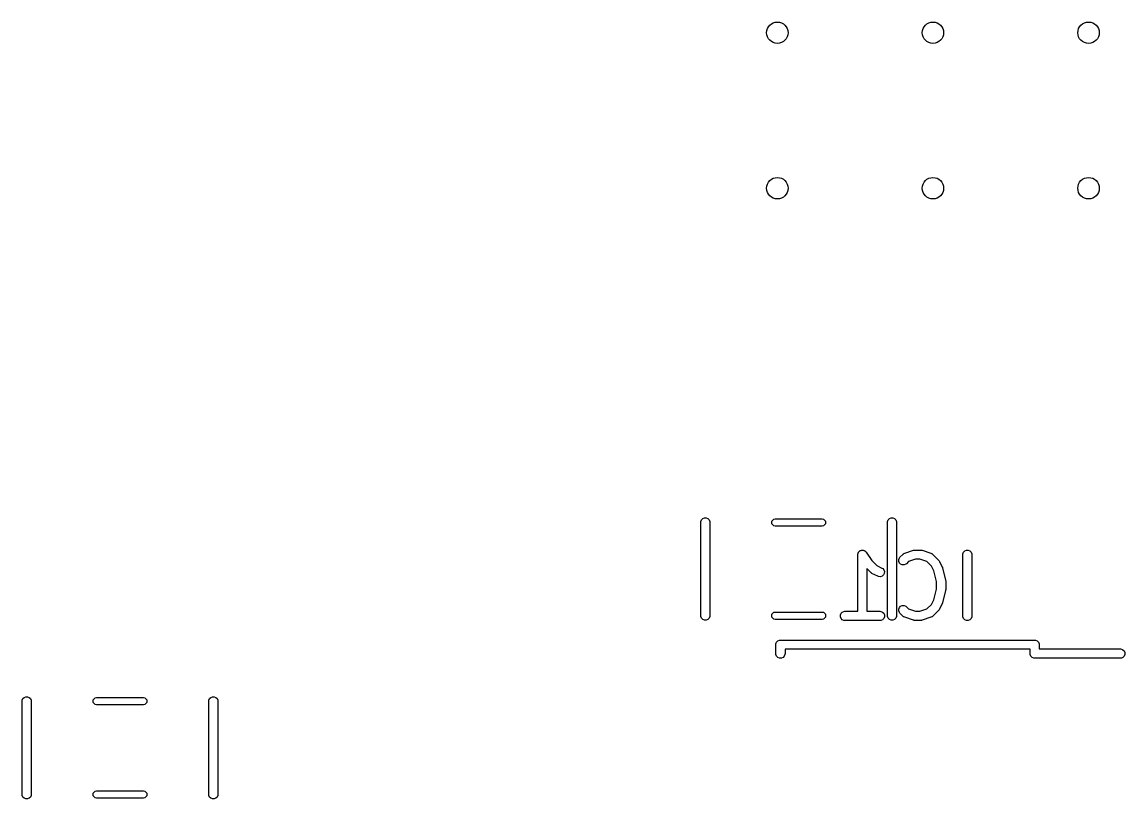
# Model space of a CAD drawing. Extents: x -2.1 to 1.78, y 0.53 to 2.72.
# Drawn here: x -0.115 to 0.593, y 2.222 to 2.722 of the extents above; entities that cross this region are included whole.
import ezdxf

# ---------------------------------------------------------------- set-up
doc = ezdxf.new("R2010")
doc.units = 0
doc.header["$MEASUREMENT"] = 0
doc.layers.add('BLACK', color=7, linetype='CONTINUOUS')

msp = doc.modelspace()

# ---------------------------------------------------------------- linework, layer by layer
at = {"layer": 'BLACK', "linetype": 'CONTINUOUS'}
for p, q in [((0.32075, 2.4), (0.3208, 2.40058)), ((0.32075, 2.34), (0.32075, 2.4)), ((0.3208, 2.40058), (0.32125, 2.40164)), ((0.32125, 2.40164), (0.32206, 2.40246)), ((0.32206, 2.40246), (0.32312, 2.4029)), ((0.32312, 2.4029), (0.32428, 2.4029)), ((0.32428, 2.4029), (0.32534, 2.40246)), ((0.32534, 2.40246), (0.32616, 2.40164)), ((0.32616, 2.40164), (0.3266, 2.40058)), ((0.3266, 2.40058), (0.32665, 2.4)), ((0.32665, 2.4), (0.32665, 2.34)), ((0.36652, 2.4009), (0.3678, 2.40218)), ((0.36652, 2.3991), (0.36652, 2.4009)), ((0.3678, 2.39782), (0.36652, 2.3991)), ((0.3678, 2.40218), (0.3687, 2.40236)), ((0.3687, 2.39764), (0.3678, 2.39782)), ((0.3687, 2.40236), (0.3987, 2.40236)), ((0.3987, 2.39764), (0.3687, 2.39764)), ((0.3987, 2.40236), (0.3996, 2.40218)), ((0.3996, 2.39782), (0.3987, 2.39764)), ((0.3996, 2.40218), (0.40088, 2.4009)), ((0.40088, 2.3991), (0.3996, 2.39782)), ((0.40088, 2.4009), (0.40088, 2.3991)), ((0.44075, 2.4), (0.4408, 2.40058)), ((0.44075, 2.34), (0.44075, 2.4)), ((0.4408, 2.40058), (0.44125, 2.40164)), ((0.44125, 2.40164), (0.44206, 2.40246)), ((0.44206, 2.40246), (0.44312, 2.4029)), ((0.44312, 2.4029), (0.44428, 2.4029)), ((0.44428, 2.4029), (0.44534, 2.40246)), ((0.44534, 2.40246), (0.44616, 2.40164)), ((0.44616, 2.40164), (0.4466, 2.40058)), ((0.4466, 2.40058), (0.44665, 2.4)), ((0.44665, 2.4), (0.44665, 2.34)), ((0.423, 2.38171), (0.42327, 2.38183)), ((0.42327, 2.38183), (0.42351, 2.38199)), ((0.42351, 2.38199), (0.4238, 2.38204)), ((0.4238, 2.38204), (0.42407, 2.38216)), ((0.42407, 2.38216), (0.42436, 2.38216)), ((0.42436, 2.38216), (0.42464, 2.38221)), ((0.42464, 2.38221), (0.42493, 2.38216)), ((0.42493, 2.38216), (0.42522, 2.38216)), ((0.42522, 2.38216), (0.42549, 2.38204)), ((0.42549, 2.38204), (0.42577, 2.38199)), ((0.42577, 2.38199), (0.42602, 2.38182)), ((0.42602, 2.38182), (0.42628, 2.38171)), ((0.45183, 2.38019), (0.45745, 2.38206)), ((0.45745, 2.38206), (0.45774, 2.38213)), ((0.45774, 2.38213), (0.45781, 2.38216)), ((0.45781, 2.38216), (0.45792, 2.38217)), ((0.45792, 2.38217), (0.45802, 2.38219)), ((0.45802, 2.38219), (0.4581, 2.38218)), ((0.4581, 2.38218), (0.45839, 2.38221)), ((0.45839, 2.38221), (0.46214, 2.38221)), ((0.46214, 2.38221), (0.46243, 2.38218)), ((0.46243, 2.38218), (0.46251, 2.38219)), ((0.46251, 2.38219), (0.46261, 2.38217)), ((0.46261, 2.38217), (0.46271, 2.38216)), ((0.46271, 2.38216), (0.46279, 2.38213)), ((0.46279, 2.38213), (0.46307, 2.38206)), ((0.46307, 2.38206), (0.4687, 2.38019)), ((0.49049, 2.38171), (0.49156, 2.38216)), ((0.49156, 2.38216), (0.49271, 2.38216)), ((0.49271, 2.38216), (0.49377, 2.38171)), ((0.42169, 2.37927), (0.42175, 2.37984)), ((0.42169, 2.37926), (0.42169, 2.37927)), ((0.42169, 2.34284), (0.42169, 2.37926)), ((0.42169, 2.37926), (0.42169, 2.37926)), ((0.42169, 2.37926), (0.42169, 2.37926)), ((0.42175, 2.37984), (0.42186, 2.38011)), ((0.42186, 2.38011), (0.42192, 2.38039)), ((0.42192, 2.38039), (0.42208, 2.38063)), ((0.42208, 2.38063), (0.42219, 2.3809)), ((0.42219, 2.3809), (0.42239, 2.38111)), ((0.42239, 2.38111), (0.42256, 2.38135)), ((0.42256, 2.38135), (0.4228, 2.38151)), ((0.4228, 2.38151), (0.423, 2.38171)), ((0.42628, 2.38171), (0.42649, 2.38151)), ((0.42649, 2.38151), (0.42673, 2.38134)), ((0.42673, 2.38134), (0.42709, 2.3809)), ((0.42709, 2.3809), (0.4271, 2.3809)), ((0.4271, 2.3809), (0.4271, 2.3809)), ((0.4271, 2.3809), (0.4271, 2.3809)), ((0.4271, 2.3809), (0.43069, 2.37552)), ((0.43069, 2.37552), (0.43389, 2.37231)), ((0.44799, 2.37609), (0.44843, 2.37715)), ((0.44799, 2.37493), (0.44799, 2.37609)), ((0.44843, 2.37387), (0.44799, 2.37493)), ((0.44843, 2.37715), (0.4488, 2.3776)), ((0.4488, 2.3776), (0.45068, 2.37947)), ((0.45068, 2.37947), (0.45112, 2.37984)), ((0.45112, 2.37984), (0.45122, 2.37988)), ((0.45122, 2.37988), (0.4513, 2.37995)), ((0.4513, 2.37995), (0.45183, 2.38019)), ((0.45436, 2.3748), (0.45298, 2.37342)), ((0.45887, 2.37631), (0.45436, 2.3748)), ((0.46166, 2.37631), (0.45887, 2.37631)), ((0.46617, 2.3748), (0.46166, 2.37631)), ((0.46908, 2.37189), (0.46617, 2.3748)), ((0.4687, 2.38019), (0.46922, 2.37995)), ((0.46922, 2.37995), (0.4693, 2.37988)), ((0.4693, 2.37988), (0.4694, 2.37984)), ((0.4694, 2.37984), (0.46985, 2.37947)), ((0.46985, 2.37947), (0.4736, 2.37572)), ((0.4736, 2.37572), (0.47378, 2.3755)), ((0.47378, 2.3755), (0.47384, 2.37545)), ((0.47384, 2.37545), (0.4739, 2.37536)), ((0.4739, 2.37536), (0.47397, 2.37528)), ((0.47397, 2.37528), (0.474, 2.3752)), ((0.474, 2.3752), (0.47415, 2.37496)), ((0.47415, 2.37496), (0.47603, 2.37121)), ((0.48918, 2.37926), (0.48924, 2.37984)), ((0.48918, 2.33989), (0.48918, 2.37926)), ((0.48924, 2.37984), (0.48968, 2.3809)), ((0.48968, 2.3809), (0.49049, 2.38171)), ((0.49377, 2.38171), (0.49459, 2.3809)), ((0.49459, 2.3809), (0.49503, 2.37984)), ((0.49503, 2.37984), (0.49509, 2.37926)), ((0.49509, 2.37926), (0.49509, 2.33989)), ((0.43005, 2.3678), (0.42759, 2.37026)), ((0.42759, 2.37026), (0.42759, 2.34284)), ((0.43028, 2.36761), (0.43005, 2.3678)), ((0.43033, 2.36755), (0.43028, 2.36761)), ((0.43389, 2.37231), (0.43721, 2.37065)), ((0.43721, 2.37065), (0.4377, 2.37034)), ((0.4377, 2.37034), (0.43846, 2.36947)), ((0.43846, 2.36947), (0.43882, 2.36838)), ((0.43882, 2.36838), (0.43874, 2.36723)), ((0.44925, 2.37305), (0.44843, 2.37387)), ((0.45031, 2.37261), (0.44925, 2.37305)), ((0.45146, 2.37261), (0.45031, 2.37261)), ((0.45253, 2.37305), (0.45146, 2.37261)), ((0.45298, 2.37342), (0.45253, 2.37305)), ((0.4706, 2.36885), (0.46908, 2.37189)), ((0.47231, 2.36202), (0.4706, 2.36885)), ((0.47603, 2.37121), (0.47604, 2.37116)), ((0.47604, 2.37116), (0.47606, 2.37115)), ((0.47606, 2.37115), (0.47614, 2.37091)), ((0.47614, 2.37091), (0.47623, 2.37067)), ((0.47623, 2.37067), (0.47624, 2.37064)), ((0.47624, 2.37064), (0.47625, 2.3706)), ((0.47625, 2.3706), (0.47813, 2.3631)), ((0.43042, 2.3675), (0.43033, 2.36755)), ((0.4305, 2.36743), (0.43042, 2.3675)), ((0.43057, 2.3674), (0.4305, 2.36743)), ((0.43082, 2.36724), (0.43057, 2.3674)), ((0.43457, 2.36537), (0.43082, 2.36724)), ((0.43511, 2.36516), (0.43457, 2.36537)), ((0.43626, 2.36508), (0.43511, 2.36516)), ((0.43735, 2.36545), (0.43626, 2.36508)), ((0.43822, 2.3662), (0.43735, 2.36545)), ((0.43874, 2.36723), (0.43822, 2.3662)), ((0.47231, 2.35713), (0.47231, 2.36202)), ((0.47813, 2.3631), (0.47814, 2.363)), ((0.47814, 2.363), (0.47816, 2.36296)), ((0.47816, 2.36296), (0.47818, 2.36275)), ((0.47818, 2.36275), (0.47821, 2.36253)), ((0.47821, 2.36253), (0.4782, 2.36249)), ((0.4782, 2.36249), (0.47821, 2.36239)), ((0.47821, 2.36239), (0.47821, 2.35676)), ((0.4706, 2.35029), (0.47231, 2.35713)), ((0.47813, 2.35605), (0.47625, 2.34855)), ((0.47814, 2.35615), (0.47813, 2.35605)), ((0.47816, 2.35619), (0.47814, 2.35615)), ((0.47818, 2.3564), (0.47816, 2.35619)), ((0.47821, 2.35662), (0.47818, 2.3564)), ((0.47821, 2.35676), (0.4782, 2.35666)), ((0.4782, 2.35666), (0.47821, 2.35662)), ((0.44925, 2.34609), (0.45031, 2.34653)), ((0.45031, 2.34653), (0.45146, 2.34653)), ((0.45146, 2.34653), (0.45253, 2.34609)), ((0.46617, 2.34434), (0.46908, 2.34726)), ((0.46908, 2.34726), (0.4706, 2.35029)), ((0.47603, 2.34794), (0.47415, 2.34419)), ((0.47604, 2.34798), (0.47603, 2.34794)), ((0.47606, 2.348), (0.47604, 2.34798)), ((0.47614, 2.34824), (0.47606, 2.348)), ((0.47623, 2.34848), (0.47614, 2.34824)), ((0.47624, 2.3485), (0.47623, 2.34848)), ((0.47625, 2.34855), (0.47624, 2.3485)), ((0.3208, 2.33942), (0.32075, 2.34)), ((0.32125, 2.33836), (0.3208, 2.33942)), ((0.3266, 2.33942), (0.32616, 2.33836)), ((0.32665, 2.34), (0.3266, 2.33942)), ((0.36652, 2.3409), (0.3678, 2.34218)), ((0.36652, 2.3391), (0.36652, 2.3409)), ((0.3678, 2.34218), (0.3687, 2.34236)), ((0.3687, 2.34236), (0.3987, 2.34236)), ((0.3987, 2.34236), (0.3996, 2.34218)), ((0.3996, 2.34218), (0.40088, 2.3409)), ((0.40088, 2.3409), (0.40088, 2.3391)), ((0.4105, 2.34047), (0.41094, 2.34153)), ((0.4105, 2.33931), (0.4105, 2.34047)), ((0.41094, 2.33825), (0.4105, 2.33931)), ((0.41094, 2.34153), (0.41175, 2.34234)), ((0.41175, 2.34234), (0.41282, 2.34279)), ((0.41282, 2.34279), (0.41339, 2.34284)), ((0.41339, 2.34284), (0.42169, 2.34284)), ((0.42759, 2.34284), (0.43589, 2.34284)), ((0.43589, 2.34284), (0.43647, 2.34279)), ((0.43647, 2.34279), (0.43753, 2.34234)), ((0.43753, 2.34234), (0.43835, 2.34153)), ((0.43835, 2.34153), (0.43879, 2.34047)), ((0.43879, 2.33931), (0.43835, 2.33825)), ((0.43879, 2.34047), (0.43879, 2.33931)), ((0.4408, 2.33942), (0.44075, 2.34)), ((0.44125, 2.33836), (0.4408, 2.33942)), ((0.4466, 2.33942), (0.44616, 2.33836)), ((0.44665, 2.34), (0.4466, 2.33942)), ((0.44799, 2.34421), (0.44843, 2.34528)), ((0.44799, 2.34306), (0.44799, 2.34421)), ((0.44843, 2.342), (0.44799, 2.34306)), ((0.44843, 2.34528), (0.44925, 2.34609)), ((0.4488, 2.34155), (0.44843, 2.342)), ((0.45068, 2.33968), (0.4488, 2.34155)), ((0.45112, 2.33931), (0.45068, 2.33968)), ((0.45122, 2.33927), (0.45112, 2.33931)), ((0.4513, 2.3392), (0.45122, 2.33927)), ((0.45253, 2.34609), (0.45298, 2.34573)), ((0.45298, 2.34573), (0.45436, 2.34434)), ((0.45436, 2.34434), (0.45887, 2.34284)), ((0.45887, 2.34284), (0.46166, 2.34284)), ((0.46166, 2.34284), (0.46617, 2.34434)), ((0.4693, 2.33927), (0.46922, 2.3392)), ((0.4694, 2.33931), (0.4693, 2.33927)), ((0.46985, 2.33968), (0.4694, 2.33931)), ((0.4736, 2.34343), (0.46985, 2.33968)), ((0.47378, 2.34365), (0.4736, 2.34343)), ((0.47384, 2.3437), (0.47378, 2.34365)), ((0.4739, 2.34379), (0.47384, 2.3437)), ((0.47397, 2.34387), (0.4739, 2.34379)), ((0.474, 2.34394), (0.47397, 2.34387)), ((0.47415, 2.34419), (0.474, 2.34394)), ((0.48924, 2.33931), (0.48918, 2.33989)), ((0.48968, 2.33825), (0.48924, 2.33931)), ((0.49503, 2.33931), (0.49459, 2.33825)), ((0.49509, 2.33989), (0.49503, 2.33931)), ((0.32206, 2.33754), (0.32125, 2.33836)), ((0.32312, 2.3371), (0.32206, 2.33754)), ((0.32428, 2.3371), (0.32312, 2.3371)), ((0.32534, 2.33754), (0.32428, 2.3371)), ((0.32616, 2.33836), (0.32534, 2.33754)), ((0.3678, 2.33782), (0.36652, 2.3391)), ((0.3687, 2.33764), (0.3678, 2.33782)), ((0.3987, 2.33764), (0.3687, 2.33764)), ((0.3996, 2.33782), (0.3987, 2.33764)), ((0.40088, 2.3391), (0.3996, 2.33782)), ((0.41175, 2.33743), (0.41094, 2.33825)), ((0.41282, 2.33699), (0.41175, 2.33743)), ((0.41339, 2.33694), (0.41282, 2.33699)), ((0.43589, 2.33694), (0.41339, 2.33694)), ((0.43647, 2.33699), (0.43589, 2.33694)), ((0.43753, 2.33743), (0.43647, 2.33699)), ((0.43835, 2.33825), (0.43753, 2.33743)), ((0.44206, 2.33754), (0.44125, 2.33836)), ((0.44312, 2.3371), (0.44206, 2.33754)), ((0.44428, 2.3371), (0.44312, 2.3371)), ((0.44534, 2.33754), (0.44428, 2.3371)), ((0.44616, 2.33836), (0.44534, 2.33754)), ((0.45183, 2.33896), (0.4513, 2.3392)), ((0.45745, 2.33709), (0.45183, 2.33896)), ((0.45774, 2.33702), (0.45745, 2.33709)), ((0.45781, 2.33699), (0.45774, 2.33702)), ((0.45792, 2.33698), (0.45781, 2.33699)), ((0.45802, 2.33696), (0.45792, 2.33698)), ((0.4581, 2.33696), (0.45802, 2.33696)), ((0.45839, 2.33694), (0.4581, 2.33696)), ((0.46214, 2.33694), (0.45839, 2.33694)), ((0.46243, 2.33696), (0.46214, 2.33694)), ((0.46251, 2.33696), (0.46243, 2.33696)), ((0.46261, 2.33698), (0.46251, 2.33696)), ((0.46271, 2.33699), (0.46261, 2.33698)), ((0.46279, 2.33702), (0.46271, 2.33699)), ((0.46307, 2.33709), (0.46279, 2.33702)), ((0.4687, 2.33896), (0.46307, 2.33709)), ((0.46922, 2.3392), (0.4687, 2.33896)), ((0.49049, 2.33743), (0.48968, 2.33825)), ((0.49156, 2.33699), (0.49049, 2.33743)), ((0.49271, 2.33699), (0.49156, 2.33699)), ((0.49377, 2.33743), (0.49271, 2.33699)), ((0.49459, 2.33825), (0.49377, 2.33743)), ((0.36906, 2.32138), (0.36911, 2.32195)), ((0.36906, 2.31567), (0.36906, 2.32138)), ((0.36911, 2.32195), (0.36955, 2.32302)), ((0.36955, 2.32302), (0.37037, 2.32383)), ((0.37037, 2.32383), (0.37143, 2.32427)), ((0.37143, 2.32427), (0.37201, 2.32433)), ((0.37201, 2.32433), (0.53539, 2.32433)), ((0.53244, 2.31843), (0.37496, 2.31843)), ((0.37496, 2.31843), (0.37496, 2.31567)), ((0.53244, 2.31567), (0.53244, 2.31843)), ((0.53539, 2.32433), (0.53597, 2.32427)), ((0.53597, 2.32427), (0.53703, 2.32383)), ((0.53703, 2.32383), (0.53785, 2.32302)), ((0.53785, 2.32302), (0.53829, 2.32195)), ((0.53829, 2.32195), (0.53835, 2.32138)), ((0.53835, 2.32138), (0.53835, 2.31862)), ((0.53835, 2.31862), (0.59051, 2.31862)), ((0.59051, 2.31862), (0.59109, 2.31857)), ((0.59109, 2.31857), (0.59215, 2.31812)), ((0.59215, 2.31812), (0.59297, 2.31731)), ((0.36911, 2.31509), (0.36906, 2.31567)), ((0.36955, 2.31403), (0.36911, 2.31509)), ((0.37037, 2.31321), (0.36955, 2.31403)), ((0.37143, 2.31277), (0.37037, 2.31321)), ((0.37258, 2.31277), (0.37143, 2.31277)), ((0.37365, 2.31321), (0.37258, 2.31277)), ((0.37446, 2.31403), (0.37365, 2.31321)), ((0.3749, 2.31509), (0.37446, 2.31403)), ((0.37496, 2.31567), (0.3749, 2.31509)), ((0.5325, 2.31509), (0.53244, 2.31567)), ((0.53294, 2.31403), (0.5325, 2.31509)), ((0.53375, 2.31321), (0.53294, 2.31403)), ((0.53482, 2.31277), (0.53375, 2.31321)), ((0.53539, 2.31272), (0.53482, 2.31277)), ((0.59051, 2.31272), (0.53539, 2.31272)), ((0.59109, 2.31277), (0.59051, 2.31272)), ((0.59215, 2.31321), (0.59109, 2.31277)), ((0.59297, 2.31403), (0.59215, 2.31321)), ((0.59297, 2.31731), (0.59341, 2.31625)), ((0.59341, 2.31509), (0.59297, 2.31403)), ((0.59341, 2.31625), (0.59341, 2.31509)), ((-0.11545, 2.285), (-0.1154, 2.28558)), ((-0.11545, 2.225), (-0.11545, 2.285)), ((-0.1154, 2.28558), (-0.11496, 2.28664)), ((-0.11496, 2.28664), (-0.11414, 2.28746)), ((-0.11414, 2.28746), (-0.11308, 2.2879)), ((-0.11308, 2.2879), (-0.11192, 2.2879)), ((-0.11192, 2.2879), (-0.11086, 2.28746)), ((-0.11086, 2.28746), (-0.11004, 2.28664)), ((-0.11004, 2.28664), (-0.1096, 2.28558)), ((-0.1096, 2.28558), (-0.10955, 2.285)), ((-0.10955, 2.285), (-0.10955, 2.225)), ((-0.06968, 2.2859), (-0.0684, 2.28718)), ((-0.06968, 2.2841), (-0.06968, 2.2859)), ((-0.0684, 2.28282), (-0.06968, 2.2841)), ((-0.0684, 2.28718), (-0.0675, 2.28736)), ((-0.0675, 2.28264), (-0.0684, 2.28282)), ((-0.0675, 2.28736), (-0.0375, 2.28736)), ((-0.0375, 2.28264), (-0.0675, 2.28264)), ((-0.0375, 2.28736), (-0.0366, 2.28718)), ((-0.0366, 2.28282), (-0.0375, 2.28264)), ((-0.0366, 2.28718), (-0.03532, 2.2859)), ((-0.03532, 2.2841), (-0.0366, 2.28282)), ((-0.03532, 2.2859), (-0.03532, 2.2841)), ((0.00455, 2.285), (0.0046, 2.28558)), ((0.00455, 2.225), (0.00455, 2.285)), ((0.0046, 2.28558), (0.00504, 2.28664)), ((0.00504, 2.28664), (0.00586, 2.28746)), ((0.00586, 2.28746), (0.00692, 2.2879)), ((0.00692, 2.2879), (0.00808, 2.2879)), ((0.00808, 2.2879), (0.00914, 2.28746)), ((0.00914, 2.28746), (0.00996, 2.28664)), ((0.00996, 2.28664), (0.0104, 2.28558)), ((0.0104, 2.28558), (0.01045, 2.285)), ((0.01045, 2.285), (0.01045, 2.225)), ((-0.06968, 2.2259), (-0.0684, 2.22718)), ((-0.06968, 2.2241), (-0.06968, 2.2259)), ((-0.0684, 2.22718), (-0.0675, 2.22736)), ((-0.0675, 2.22736), (-0.0375, 2.22736)), ((-0.0375, 2.22736), (-0.0366, 2.22718)), ((-0.0366, 2.22718), (-0.03532, 2.2259)), ((-0.03532, 2.2259), (-0.03532, 2.2241)), ((-0.1154, 2.22442), (-0.11545, 2.225)), ((-0.11496, 2.22336), (-0.1154, 2.22442)), ((-0.11414, 2.22254), (-0.11496, 2.22336)), ((-0.11308, 2.2221), (-0.11414, 2.22254)), ((-0.11192, 2.2221), (-0.11308, 2.2221)), ((-0.11086, 2.22254), (-0.11192, 2.2221)), ((-0.11004, 2.22336), (-0.11086, 2.22254)), ((-0.1096, 2.22442), (-0.11004, 2.22336)), ((-0.10955, 2.225), (-0.1096, 2.22442)), ((-0.0684, 2.22282), (-0.06968, 2.2241)), ((-0.0675, 2.22264), (-0.0684, 2.22282)), ((-0.0375, 2.22264), (-0.0675, 2.22264)), ((-0.0366, 2.22282), (-0.0375, 2.22264)), ((-0.03532, 2.2241), (-0.0366, 2.22282)), ((0.0046, 2.22442), (0.00455, 2.225)), ((0.00504, 2.22336), (0.0046, 2.22442)), ((0.00586, 2.22254), (0.00504, 2.22336)), ((0.00692, 2.2221), (0.00586, 2.22254)), ((0.00808, 2.2221), (0.00692, 2.2221)), ((0.00914, 2.22254), (0.00808, 2.2221)), ((0.00996, 2.22336), (0.00914, 2.22254)), ((0.0104, 2.22442), (0.00996, 2.22336)), ((0.01045, 2.225), (0.0104, 2.22442))]:
    msp.add_line(p, q, dxfattribs=at)
at = {"layer": 'BLACK'}
for centre in [(0.37, 2.715), (0.47, 2.715), (0.57, 2.715), (0.37, 2.615), (0.47, 2.615), (0.57, 2.615)]:
    msp.add_circle(centre, 0.00689, dxfattribs=at)

doc.saveas('drawing.dxf')
